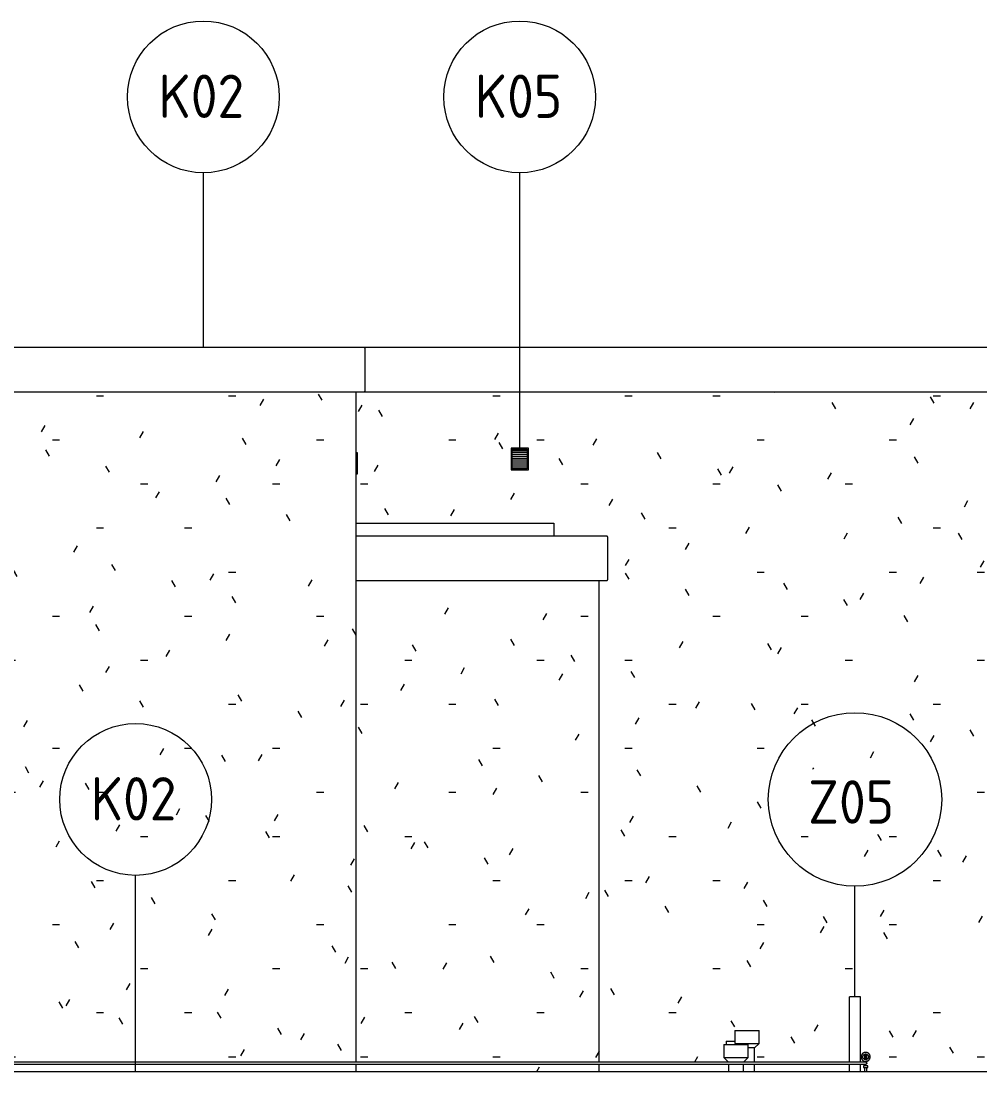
# Model space of a CAD drawing. Header units: millimetres. Extents: x -17526 to 472153, y -45352 to 20466.
# Drawn here: x 150783 to 155207, y 6229 to 11076 of the extents above; entities that cross this region are included whole.
import ezdxf

# ---------------------------------------------------------------- set-up
doc = ezdxf.new("R2010")
doc.units = ezdxf.units.MM
for name, color, linetype, lineweight in [('A-FLOR', 192, 'Continuous', 9), ('A-FLOR-HRAL', 11, 'Continuous', 9), ('A-FLOR-HRAL-IDEN', 2, 'Continuous', 9), ('A-ROOF-IDEN', 132, 'Continuous', 9), ('A-ROOF-OTLN', 132, 'Continuous', 9), ('A-WALL', 113, 'Continuous', 9), ('A-WALL-PATT', 111, 'Continuous', 9), ('M-EQPM', 50, 'Continuous', 9), ('M-EQPM-IDEN', 50, 'Continuous', 9), ('M-HVAC-CDFF', 50, 'Continuous', 9)]:
    doc.layers.add(name, color=color, linetype=linetype, lineweight=lineweight)
doc.styles.add('ISOCPEUR', font='isocpeur.ttf', dxfattribs={"width": 0.9, "height": 200})
pattern_1 = [(0, (180187.54, 0), (812.8, 203.2), [33.528, -576.072, 33.528, -576.072, -3251.2]), (0, (180187.54, 0), (812.8, 203.2), [-1219.2, 33.528, -1185.672, 33.528, -576.072, -1422.4]), (0, (180187.54, 0), (812.8, 203.2), [-3048, 33.528, -372.872, 33.528, -982.472]), (120, (180492.34, 101.6), (-582.3764, 602.3054), [33.528, -576.072, 33.528, -576.072, -3251.2]), (120, (180492.34, 101.6), (-582.3764, 602.3054), [-1219.2, 33.528, -1185.672, 33.528, -576.072, -1422.4]), (120, (180492.34, 101.6), (-582.3764, 602.3054), [-3048, 33.528, -372.872, 33.528, -982.472]), (240, (180593.94, 508), (-230.4236, -805.5054), [33.528, -576.072, 33.528, -576.072, -3251.2]), (240, (180593.94, 508), (-230.4236, -805.5054), [-1219.2, 33.528, -1185.672, 33.528, -576.072, -1422.4]), (240, (180593.94, 508), (-230.4236, -805.5054), [-3048, 33.528, -372.872, 33.528, -982.472])]

# ---------------------------------------------------------------- blocks, each defined once
blk = doc.blocks.new('Zábradlí - Záchytný systém kotva-V122-Z-Nový')
at = {"layer": 'A-FLOR-HRAL'}
for p, q in [((25648.8, 6257.3), (25648.8, 6249.1)), ((25649.1, 6257.3), (25648.8, 6257.3)), ((25649.1, 6257.3), (25648.8, 6257.3)), ((25668.8, 6257.3), (25668.5, 6257.3)), ((25668.8, 6257.3), (25668.5, 6257.3)), ((25668.8, 6249.1), (25668.8, 6257.3)), ((25648.8, 6249.1), (25649.1, 6249.1)), ((25648.8, 6249.1), (25649.1, 6249.1)), ((25668.5, 6249.1), (25668.8, 6249.1)), ((25668.5, 6249.1), (25668.8, 6249.1))]:
    blk.add_line(p, q, dxfattribs=at)
at = {"layer": 'A-FLOR-HRAL', "flags": 128}
for points in [[(25639, 6305.8), (25638.8, 6305.1), (25638.5, 6304.2), (25638.3, 6303.4), (25638.2, 6302.6), (25638, 6301.8), (25637.9, 6301), (25637.9, 6300.1), (25637.8, 6299.3), (25637.8, 6298.8)], [(25642.8, 6312.3), (25642.2, 6311.7), (25641.7, 6311), (25641.3, 6310.3), (25640.8, 6309.6), (25640.4, 6308.9), (25640, 6308.2)], [(25650.8, 6318.2), (25650, 6317.9), (25649.3, 6317.5), (25648.5, 6317.1), (25647.8, 6316.7), (25647.1, 6316.2), (25646.4, 6315.7), (25645.8, 6315.2), (25645.1, 6314.7), (25644.5, 6314.2)], [(25645.9, 6299.9), (25645.9, 6300.4), (25646, 6300.9), (25646.1, 6301.4), (25646.2, 6301.9), (25646.3, 6302.4), (25646.5, 6302.9), (25646.7, 6303.4), (25646.8, 6303.9), (25647.1, 6304.3)], [(25649, 6307.4), (25649.4, 6307.7), (25649.7, 6308.1), (25650.1, 6308.5), (25650.5, 6308.8), (25650.9, 6309.1), (25651.3, 6309.4), (25651.8, 6309.7), (25652.2, 6310), (25652.7, 6310.2), (25653.1, 6310.5), (25653.6, 6310.7), (25654.1, 6310.9), (25654.5, 6311.1), (25655, 6311.2)], [(25663.9, 6319.1), (25663.1, 6319.3), (25662.3, 6319.4), (25661.5, 6319.6), (25660.6, 6319.7), (25659.8, 6319.7), (25659, 6319.7), (25658.1, 6319.7), (25657.3, 6319.7), (25656.5, 6319.6), (25655.6, 6319.5), (25654.8, 6319.4), (25654, 6319.2), (25653.2, 6319), (25652.4, 6318.8)], [(25658.1, 6311.7), (25658.6, 6311.8), (25659.1, 6311.7), (25659.6, 6311.7), (25660.1, 6311.7), (25660.7, 6311.6), (25661.2, 6311.5), (25661.7, 6311.4), (25662.2, 6311.3), (25662.7, 6311.1), (25663.2, 6311), (25663.6, 6310.8), (25664.1, 6310.6), (25664.6, 6310.4), (25665, 6310.1), (25665.5, 6309.9), (25665.9, 6309.6), (25666.3, 6309.3), (25666.7, 6309), (25667.1, 6308.6), (25667.5, 6308.3), (25667.9, 6307.9), (25668.3, 6307.6)], [(25674.5, 6312.6), (25673.9, 6313.2), (25673.3, 6313.8), (25672.7, 6314.4), (25672.1, 6315), (25671.4, 6315.5), (25670.7, 6316), (25670, 6316.4), (25669.3, 6316.9), (25668.6, 6317.3), (25667.8, 6317.7), (25667.1, 6318), (25666.3, 6318.3)], [(25670.5, 6304.1), (25670.7, 6303.6), (25670.9, 6303.2), (25671.1, 6302.7), (25671.2, 6302.2), (25671.3, 6301.7), (25671.4, 6301.2), (25671.5, 6300.7), (25671.6, 6300.2)], [(25679.6, 6298.8), (25679.6, 6299.7), (25679.6, 6300.5), (25679.5, 6301.3), (25679.4, 6302.2), (25679.2, 6303), (25679, 6303.8), (25678.8, 6304.6), (25678.6, 6305.4), (25678.3, 6306.2), (25678, 6307), (25677.7, 6307.7), (25677.3, 6308.5), (25676.9, 6309.2), (25676.5, 6309.9)], [(25637.8, 6298.8), (25637.8, 6298), (25637.9, 6297.2), (25638, 6296.3), (25638.1, 6295.5), (25638.2, 6294.7), (25638.4, 6293.9), (25638.6, 6293.1), (25638.9, 6292.3), (25639.2, 6291.5), (25639.5, 6290.7), (25639.8, 6289.9), (25640.2, 6289.2), (25640.6, 6288.5), (25641, 6287.7)], [(25643, 6285.1), (25643.6, 6284.4), (25644.2, 6283.8), (25644.8, 6283.3), (25645.4, 6282.7), (25646.1, 6282.2), (25646.7, 6281.7), (25647.4, 6281.2), (25648.2, 6280.8), (25648.9, 6280.4), (25649.6, 6280), (25650.4, 6279.7), (25651.2, 6279.4)], [(25647, 6293.6), (25646.8, 6294), (25646.6, 6294.5), (25646.4, 6295), (25646.3, 6295.5), (25646.1, 6296), (25646, 6296.5), (25646, 6297), (25645.9, 6297.5)], [(25671.6, 6297.8), (25671.6, 6297.3), (25671.5, 6296.8), (25671.4, 6296.3), (25671.3, 6295.8), (25671.1, 6295.3), (25671, 6294.8), (25670.8, 6294.3), (25670.6, 6293.8), (25670.4, 6293.3), (25670.2, 6292.9), (25669.9, 6292.4), (25669.7, 6292), (25669.4, 6291.6), (25669.1, 6291.1), (25668.8, 6290.7), (25668.4, 6290.3), (25668.1, 6289.9), (25667.7, 6289.6), (25667.4, 6289.2), (25667, 6288.9), (25666.6, 6288.6), (25666.1, 6288.3), (25665.7, 6288), (25665.3, 6287.7), (25664.8, 6287.5), (25664.4, 6287.2), (25663.9, 6287), (25663.4, 6286.8), (25662.9, 6286.6), (25662.4, 6286.5), (25661.9, 6286.3), (25661.4, 6286.2), (25660.9, 6286.1), (25660.4, 6286), (25659.9, 6286), (25659.4, 6285.9), (25658.9, 6285.9), (25658.4, 6285.9), (25657.8, 6286), (25657.3, 6286), (25656.8, 6286.1), (25656.3, 6286.2), (25655.8, 6286.3), (25655.3, 6286.4), (25654.8, 6286.5), (25654.3, 6286.7), (25653.8, 6286.9), (25653.4, 6287.1), (25652.9, 6287.3), (25652.4, 6287.6), (25652, 6287.8), (25651.6, 6288.1), (25651.1, 6288.4), (25650.7, 6288.7), (25650.3, 6289), (25649.9, 6289.4), (25649.6, 6289.7), (25649.2, 6290.1)], [(25653.5, 6278.6), (25654.4, 6278.4), (25655.2, 6278.2), (25656, 6278.1), (25656.8, 6278), (25657.7, 6278), (25658.5, 6277.9), (25659.3, 6277.9), (25660.2, 6278), (25661, 6278.1), (25661.8, 6278.2), (25662.7, 6278.3), (25663.5, 6278.5), (25664.3, 6278.7), (25665.1, 6278.9)], [(25666.7, 6279.5), (25667.4, 6279.8), (25668.2, 6280.2), (25668.9, 6280.6), (25669.7, 6281), (25670.4, 6281.5), (25671, 6281.9), (25671.7, 6282.4), (25672.4, 6283), (25673, 6283.5)], [(25674.7, 6285.3), (25675.2, 6286), (25675.7, 6286.7), (25676.2, 6287.4), (25676.7, 6288.1), (25677.1, 6288.8), (25677.5, 6289.5)], [(25678.4, 6291.8), (25678.7, 6292.6), (25678.9, 6293.4), (25679.1, 6294.2), (25679.3, 6295.1), (25679.4, 6295.9), (25679.5, 6296.7), (25679.6, 6297.6), (25679.6, 6298.4), (25679.6, 6298.8)]]:
    blk.add_lwpolyline(points, dxfattribs=at)
blk = doc.blocks.new('Zábradlí - Záchytný systém kotva-V124-Z-Nový')
at = {"layer": 'A-FLOR-HRAL'}
for p, q in [((25648.8, 6257.3), (25648.8, 6249.1)), ((25649.1, 6257.3), (25648.8, 6257.3)), ((25668.8, 6257.3), (25648.8, 6257.3)), ((25668.8, 6257.3), (25668.5, 6257.3)), ((25668.8, 6249.1), (25668.8, 6257.3)), ((25648.8, 6249.1), (25668.8, 6249.1)), ((25648.8, 6249.1), (25649.1, 6249.1)), ((25653.8, 6249.1), (25653.8, 6229.6)), ((25663.8, 6229.6), (25663.8, 6249.1)), ((25668.5, 6249.1), (25668.8, 6249.1))]:
    blk.add_line(p, q, dxfattribs=at)
at = {"layer": 'A-FLOR-HRAL', "flags": 128}
for points in [[(25679.6, 6298.8), (25679.6, 6299.7), (25679.6, 6300.5), (25679.5, 6301.3), (25679.4, 6302.2), (25679.2, 6303), (25679, 6303.8), (25678.8, 6304.6), (25678.6, 6305.4), (25678.3, 6306.2), (25678, 6307), (25677.7, 6307.7), (25677.3, 6308.5), (25676.9, 6309.2), (25676.5, 6309.9), (25676, 6310.6), (25675.5, 6311.3), (25675, 6312), (25674.5, 6312.6), (25673.9, 6313.2), (25673.3, 6313.8), (25672.7, 6314.4), (25672.1, 6315), (25671.4, 6315.5), (25670.7, 6316), (25670, 6316.4), (25669.3, 6316.9), (25668.6, 6317.3), (25667.8, 6317.7), (25667.1, 6318), (25666.3, 6318.3), (25665.5, 6318.6), (25664.7, 6318.9), (25663.9, 6319.1), (25663.1, 6319.3), (25662.3, 6319.4), (25661.5, 6319.6), (25660.6, 6319.7), (25659.8, 6319.7), (25659, 6319.7), (25658.1, 6319.7), (25657.3, 6319.7), (25656.5, 6319.6), (25655.6, 6319.5), (25654.8, 6319.4), (25654, 6319.2), (25653.2, 6319), (25652.4, 6318.8), (25651.6, 6318.5), (25650.8, 6318.2), (25650, 6317.9), (25649.3, 6317.5), (25648.5, 6317.1), (25647.8, 6316.7), (25647.1, 6316.2), (25646.4, 6315.7), (25645.8, 6315.2), (25645.1, 6314.7), (25644.5, 6314.2), (25643.9, 6313.6), (25643.3, 6313), (25642.8, 6312.3), (25642.2, 6311.7), (25641.7, 6311), (25641.3, 6310.3), (25640.8, 6309.6), (25640.4, 6308.9), (25640, 6308.2), (25639.7, 6307.4), (25639.3, 6306.6), (25639, 6305.8), (25638.8, 6305.1), (25638.5, 6304.2), (25638.3, 6303.4), (25638.2, 6302.6), (25638, 6301.8), (25637.9, 6301), (25637.9, 6300.1), (25637.8, 6299.3), (25637.8, 6298.8)], [(25645.8, 6298.8), (25645.8, 6299.4), (25645.9, 6299.9), (25645.9, 6300.4), (25646, 6300.9), (25646.1, 6301.4), (25646.2, 6301.9), (25646.3, 6302.4), (25646.5, 6302.9), (25646.7, 6303.4), (25646.8, 6303.9), (25647.1, 6304.3), (25647.3, 6304.8), (25647.5, 6305.3), (25647.8, 6305.7), (25648.1, 6306.1), (25648.4, 6306.6), (25648.7, 6307), (25649, 6307.4), (25649.4, 6307.7), (25649.7, 6308.1), (25650.1, 6308.5), (25650.5, 6308.8), (25650.9, 6309.1), (25651.3, 6309.4), (25651.8, 6309.7), (25652.2, 6310), (25652.7, 6310.2), (25653.1, 6310.5), (25653.6, 6310.7), (25654.1, 6310.9), (25654.5, 6311.1), (25655, 6311.2), (25655.5, 6311.3), (25656, 6311.5), (25656.5, 6311.6), (25657.1, 6311.6), (25657.6, 6311.7), (25658.1, 6311.7), (25658.6, 6311.8), (25659.1, 6311.7), (25659.6, 6311.7), (25660.1, 6311.7), (25660.7, 6311.6), (25661.2, 6311.5), (25661.7, 6311.4), (25662.2, 6311.3), (25662.7, 6311.1), (25663.2, 6311), (25663.6, 6310.8), (25664.1, 6310.6), (25664.6, 6310.4), (25665, 6310.1), (25665.5, 6309.9), (25665.9, 6309.6), (25666.3, 6309.3), (25666.7, 6309), (25667.1, 6308.6), (25667.5, 6308.3), (25667.9, 6307.9), (25668.3, 6307.6), (25668.6, 6307.2), (25668.9, 6306.8), (25669.2, 6306.4), (25669.5, 6305.9), (25669.8, 6305.5), (25670.1, 6305), (25670.3, 6304.6), (25670.5, 6304.1), (25670.7, 6303.6), (25670.9, 6303.2), (25671.1, 6302.7), (25671.2, 6302.2), (25671.3, 6301.7), (25671.4, 6301.2), (25671.5, 6300.7), (25671.6, 6300.2), (25671.6, 6299.6), (25671.6, 6299.1), (25671.6, 6298.8)], [(25637.8, 6298.8), (25637.8, 6298), (25637.9, 6297.2), (25638, 6296.3), (25638.1, 6295.5), (25638.2, 6294.7), (25638.4, 6293.9), (25638.6, 6293.1), (25638.9, 6292.3), (25639.2, 6291.5), (25639.5, 6290.7), (25639.8, 6289.9), (25640.2, 6289.2), (25640.6, 6288.5), (25641, 6287.7), (25641.5, 6287), (25642, 6286.4), (25642.5, 6285.7), (25643, 6285.1), (25643.6, 6284.4), (25644.2, 6283.8), (25644.8, 6283.3), (25645.4, 6282.7), (25646.1, 6282.2), (25646.7, 6281.7), (25647.4, 6281.2), (25648.2, 6280.8), (25648.9, 6280.4), (25649.6, 6280), (25650.4, 6279.7), (25651.2, 6279.4), (25651.9, 6279.1), (25652.7, 6278.8), (25653.5, 6278.6), (25654.4, 6278.4), (25655.2, 6278.2), (25656, 6278.1), (25656.8, 6278), (25657.7, 6278), (25658.5, 6277.9), (25659.3, 6277.9), (25660.2, 6278), (25661, 6278.1), (25661.8, 6278.2), (25662.7, 6278.3), (25663.5, 6278.5), (25664.3, 6278.7), (25665.1, 6278.9), (25665.9, 6279.2), (25666.7, 6279.5), (25667.4, 6279.8), (25668.2, 6280.2), (25668.9, 6280.6), (25669.7, 6281), (25670.4, 6281.5), (25671, 6281.9), (25671.7, 6282.4), (25672.4, 6283), (25673, 6283.5), (25673.6, 6284.1), (25674.2, 6284.7), (25674.7, 6285.3), (25675.2, 6286), (25675.7, 6286.7), (25676.2, 6287.4), (25676.7, 6288.1), (25677.1, 6288.8), (25677.5, 6289.5), (25677.8, 6290.3), (25678.1, 6291.1), (25678.4, 6291.8), (25678.7, 6292.6), (25678.9, 6293.4), (25679.1, 6294.2), (25679.3, 6295.1), (25679.4, 6295.9), (25679.5, 6296.7), (25679.6, 6297.6), (25679.6, 6298.4), (25679.6, 6298.8)], [(25671.6, 6298.8), (25671.6, 6298.3), (25671.6, 6297.8), (25671.6, 6297.3), (25671.5, 6296.8), (25671.4, 6296.3), (25671.3, 6295.8), (25671.1, 6295.3), (25671, 6294.8), (25670.8, 6294.3), (25670.6, 6293.8), (25670.4, 6293.3), (25670.2, 6292.9), (25669.9, 6292.4), (25669.7, 6292), (25669.4, 6291.6), (25669.1, 6291.1), (25668.8, 6290.7), (25668.4, 6290.3), (25668.1, 6289.9), (25667.7, 6289.6), (25667.4, 6289.2), (25667, 6288.9), (25666.6, 6288.6), (25666.1, 6288.3), (25665.7, 6288), (25665.3, 6287.7), (25664.8, 6287.5), (25664.4, 6287.2), (25663.9, 6287), (25663.4, 6286.8), (25662.9, 6286.6), (25662.4, 6286.5), (25661.9, 6286.3), (25661.4, 6286.2), (25660.9, 6286.1), (25660.4, 6286), (25659.9, 6286), (25659.4, 6285.9), (25658.9, 6285.9), (25658.4, 6285.9), (25657.8, 6286), (25657.3, 6286), (25656.8, 6286.1), (25656.3, 6286.2), (25655.8, 6286.3), (25655.3, 6286.4), (25654.8, 6286.5), (25654.3, 6286.7), (25653.8, 6286.9), (25653.4, 6287.1), (25652.9, 6287.3), (25652.4, 6287.6), (25652, 6287.8), (25651.6, 6288.1), (25651.1, 6288.4), (25650.7, 6288.7), (25650.3, 6289), (25649.9, 6289.4), (25649.6, 6289.7), (25649.2, 6290.1), (25648.9, 6290.5), (25648.6, 6290.9), (25648.2, 6291.3), (25648, 6291.7), (25647.7, 6292.2), (25647.4, 6292.6), (25647.2, 6293.1), (25647, 6293.6), (25646.8, 6294), (25646.6, 6294.5), (25646.4, 6295), (25646.3, 6295.5), (25646.1, 6296), (25646, 6296.5), (25646, 6297), (25645.9, 6297.5), (25645.9, 6298), (25645.8, 6298.6), (25645.8, 6298.8)]]:
    blk.add_lwpolyline(points, dxfattribs=at)
blk = doc.blocks.new('Zábradlí - Záchytný systém kotva-V125-Z-Nový')
at = {"layer": 'A-FLOR-HRAL'}
for p, q in [((25648.8, 6257.3), (25648.8, 6249.1)), ((25649.1, 6257.3), (25648.8, 6257.3)), ((25668.8, 6257.3), (25668.5, 6257.3)), ((25668.8, 6249.1), (25668.8, 6257.3)), ((25648.8, 6249.1), (25649.1, 6249.1)), ((25668.5, 6249.1), (25668.8, 6249.1))]:
    blk.add_line(p, q, dxfattribs=at)
at = {"layer": 'A-FLOR-HRAL', "flags": 128}
for points in [[(25654.8, 6311.1), (25654.8, 6310.6), (25654.8, 6310.1), (25654.8, 6309.6), (25654.8, 6309.1), (25654.8, 6308.5), (25654.8, 6308), (25654.8, 6307.4), (25654.8, 6306.8), (25654.8, 6306.2), (25654.8, 6305.6), (25654.8, 6305), (25654.8, 6304.3), (25654.8, 6303.7), (25654.8, 6303), (25654.8, 6302.4), (25654.8, 6301.7), (25654.8, 6301), (25654.8, 6300.4), (25654.8, 6299.7), (25654.8, 6299), (25654.8, 6298.8)], [(25654.8, 6298.8), (25654.8, 6299.5), (25654.8, 6300.2), (25654.8, 6300.9), (25654.8, 6301.5), (25654.8, 6302.2), (25654.8, 6302.9), (25654.8, 6303.5), (25654.8, 6304.2), (25654.8, 6304.8), (25654.8, 6305.4), (25654.8, 6306), (25654.8, 6306.7), (25654.8, 6307.2), (25654.8, 6307.8), (25654.8, 6308.4), (25654.8, 6308.9), (25654.8, 6309.5), (25654.8, 6310), (25654.8, 6310.5), (25654.8, 6311)], [(25656.1, 6318.7), (25656.3, 6318.8), (25656.4, 6318.9), (25656.5, 6319), (25656.6, 6319.1), (25656.8, 6319.2), (25656.9, 6319.3), (25657.1, 6319.4), (25657.2, 6319.4), (25657.4, 6319.5), (25657.5, 6319.5), (25657.7, 6319.6), (25657.8, 6319.6), (25658, 6319.7), (25658.1, 6319.7), (25658.3, 6319.7), (25658.4, 6319.7), (25658.6, 6319.7), (25658.8, 6319.8), (25658.9, 6319.7), (25659.1, 6319.7), (25659.2, 6319.7), (25659.4, 6319.7), (25659.6, 6319.7), (25659.7, 6319.6), (25659.9, 6319.6), (25660, 6319.6), (25660.2, 6319.5), (25660.3, 6319.5), (25660.5, 6319.4), (25660.6, 6319.3), (25660.8, 6319.2)], [(25662.8, 6298.8), (25662.8, 6299.5), (25662.8, 6300.2), (25662.8, 6300.9), (25662.8, 6301.5), (25662.8, 6302.2), (25662.8, 6302.9), (25662.8, 6303.5), (25662.8, 6304.2), (25662.8, 6304.8), (25662.8, 6305.4), (25662.8, 6306), (25662.8, 6306.7), (25662.8, 6307.2), (25662.8, 6307.8), (25662.8, 6308.4), (25662.8, 6308.9), (25662.8, 6309.5), (25662.8, 6310), (25662.8, 6310.5), (25662.8, 6311), (25662.8, 6311.4), (25662.8, 6311.9), (25662.8, 6312.3)], [(25662.8, 6312), (25662.8, 6311.6), (25662.8, 6311.1), (25662.8, 6310.6), (25662.8, 6310.1), (25662.8, 6309.6), (25662.8, 6309.1), (25662.8, 6308.5), (25662.8, 6308), (25662.8, 6307.4), (25662.8, 6306.8), (25662.8, 6306.2), (25662.8, 6305.6), (25662.8, 6305), (25662.8, 6304.3), (25662.8, 6303.7), (25662.8, 6303), (25662.8, 6302.4), (25662.8, 6301.7), (25662.8, 6301), (25662.8, 6300.4), (25662.8, 6299.7), (25662.8, 6299), (25662.8, 6298.8)], [(25654.8, 6285.7), (25654.8, 6286.1), (25654.8, 6286.6), (25654.8, 6287.1), (25654.8, 6287.6), (25654.8, 6288.1), (25654.8, 6288.6), (25654.8, 6289.1), (25654.8, 6289.7), (25654.8, 6290.3), (25654.8, 6290.9), (25654.8, 6291.5), (25654.8, 6292.1), (25654.8, 6292.7), (25654.8, 6293.3), (25654.8, 6294), (25654.8, 6294.6), (25654.8, 6295.3), (25654.8, 6296), (25654.8, 6296.6), (25654.8, 6297.3), (25654.8, 6298), (25654.8, 6298.7), (25654.8, 6298.8)], [(25654.8, 6298.8), (25654.8, 6298.2), (25654.8, 6297.5), (25654.8, 6296.8), (25654.8, 6296.1), (25654.8, 6295.5), (25654.8, 6294.8), (25654.8, 6294.2), (25654.8, 6293.5), (25654.8, 6292.9), (25654.8, 6292.3), (25654.8, 6291.6), (25654.8, 6291), (25654.8, 6290.4), (25654.8, 6289.9), (25654.8, 6289.3), (25654.8, 6288.7), (25654.8, 6288.2), (25654.8, 6287.7), (25654.8, 6287.2), (25654.8, 6286.7), (25654.8, 6286.3), (25654.8, 6285.8), (25654.8, 6285.4)], [(25661.5, 6279), (25661.3, 6278.8), (25661.2, 6278.7), (25661.1, 6278.7), (25661, 6278.6), (25660.8, 6278.5), (25660.7, 6278.4), (25660.5, 6278.3), (25660.4, 6278.3), (25660.3, 6278.2), (25660.1, 6278.1), (25659.9, 6278.1), (25659.8, 6278.1), (25659.6, 6278), (25659.5, 6278), (25659.3, 6278), (25659.2, 6277.9), (25659, 6277.9), (25658.8, 6277.9), (25658.7, 6277.9), (25658.5, 6277.9), (25658.4, 6278), (25658.2, 6278), (25658, 6278), (25657.9, 6278), (25657.7, 6278.1), (25657.6, 6278.1), (25657.4, 6278.2), (25657.3, 6278.2), (25657.1, 6278.3), (25657, 6278.4), (25656.9, 6278.4)], [(25662.8, 6283.8), (25662.8, 6284.2), (25662.8, 6284.5), (25662.8, 6284.9), (25662.8, 6285.3), (25662.8, 6285.7), (25662.8, 6286.1), (25662.8, 6286.6), (25662.8, 6287.1), (25662.8, 6287.6), (25662.8, 6288.1), (25662.8, 6288.6), (25662.8, 6289.1), (25662.8, 6289.7), (25662.8, 6290.3), (25662.8, 6290.9), (25662.8, 6291.5), (25662.8, 6292.1), (25662.8, 6292.7), (25662.8, 6293.3), (25662.8, 6294), (25662.8, 6294.6), (25662.8, 6295.3), (25662.8, 6296), (25662.8, 6296.6), (25662.8, 6297.3), (25662.8, 6298), (25662.8, 6298.7), (25662.8, 6298.8)], [(25662.8, 6298.8), (25662.8, 6298.2), (25662.8, 6297.5), (25662.8, 6296.8), (25662.8, 6296.1), (25662.8, 6295.5), (25662.8, 6294.8), (25662.8, 6294.2), (25662.8, 6293.5), (25662.8, 6292.9), (25662.8, 6292.3), (25662.8, 6291.6), (25662.8, 6291), (25662.8, 6290.4), (25662.8, 6289.9), (25662.8, 6289.3), (25662.8, 6288.7), (25662.8, 6288.2), (25662.8, 6287.7), (25662.8, 6287.2), (25662.8, 6286.7), (25662.8, 6286.3), (25662.8, 6285.8), (25662.8, 6285.4), (25662.8, 6285), (25662.8, 6284.6), (25662.8, 6284.3), (25662.8, 6283.9)]]:
    blk.add_lwpolyline(points, dxfattribs=at)
blk = doc.blocks.new('Zábradlí - Zábradlí-1224775-Z-Nový')
for name in ['Zábradlí - Záchytný systém kotva-V122-Z-Nový', 'Zábradlí - Záchytný systém kotva-V122-Z-Nový', 'Zábradlí - Záchytný systém kotva-V124-Z-Nový', 'Zábradlí - Záchytný systém kotva-V125-Z-Nový']:
    blk.add_blockref(name, (0, 0))
blk = doc.blocks.new('Typ horního madla - Horní madlo_Vnitřní_-1225290-Z-Nový')
at = {"layer": 'A-FLOR-HRAL'}
for p, q in [((25658.8, 6275), (18535, 6275)), ((18535, 6265), (25658.8, 6265))]:
    blk.add_line(p, q, dxfattribs=at)
at = {"layer": 'A-FLOR-HRAL', "flags": 128}
for points in [[(25663.8, 6270), (25663.6, 6271.3), (25663.1, 6272.5), (25662.3, 6273.5), (25661.3, 6274.3), (25660.1, 6274.8), (25658.8, 6275)], [(25658.8, 6275), (25660.1, 6274.8), (25661.3, 6274.3), (25662.3, 6273.5), (25663.1, 6272.5), (25663.6, 6271.3), (25663.8, 6270)], [(25658.8, 6265), (25660.1, 6265.2), (25661.3, 6265.7), (25662.3, 6266.5), (25663.1, 6267.5), (25663.6, 6268.7), (25663.8, 6270)], [(25663.8, 6270), (25663.6, 6268.7), (25663.1, 6267.5), (25662.3, 6266.5), (25661.3, 6265.7), (25660.1, 6265.2), (25658.8, 6265)]]:
    blk.add_lwpolyline(points, dxfattribs=at)
blk = doc.blocks.new('Zábradlí - 20 x 50mm-1435477-Z-Nový')
at = {"layer": 'A-FLOR-HRAL'}
for p, q in [((25584.4, 6274.8), (25584.4, 6575)), ((25634.4, 6575), (25584.4, 6575)), ((25634.4, 6274.8), (25634.4, 6575)), ((25584.4, 6229.6), (25584.4, 6265.2)), ((25634.4, 6229.6), (25634.4, 6265.2))]:
    blk.add_line(p, q, dxfattribs=at)
blk = doc.blocks.new('Zábradlí - Zábradlí-1250062-Z-Nový')
blk.add_blockref('Zábradlí - 20 x 50mm-1435477-Z-Nový', (0, 0))
blk = doc.blocks.new('DPS_vetrání_nová - Typ 1-V131-Z-Nový')
at = {"layer": 'M-EQPM', "color": 11}
for p, q in [((27022.5, 9106), (27022.5, 9006)), ((27102.5, 9106), (27022.5, 9106)), ((27027.5, 9011), (27027.5, 9101)), ((27027.5, 9101), (27097.5, 9101)), ((27027.5, 9096), (27097.5, 9096)), ((27027.5, 9087.1), (27097.5, 9087.1)), ((27027.5, 9078.2), (27097.5, 9078.2)), ((27027.5, 9069.3), (27097.5, 9069.3)), ((27097.5, 9101), (27097.5, 9011)), ((27102.5, 9006), (27102.5, 9106)), ((27027.5, 9060.4), (27097.5, 9060.4)), ((27027.5, 9051.6), (27097.5, 9051.6)), ((27027.5, 9042.7), (27097.5, 9042.7)), ((27027.5, 9033.8), (27097.5, 9033.8)), ((27027.5, 9024.9), (27097.5, 9024.9)), ((27027.5, 9016), (27097.5, 9016)), ((27022.5, 9006), (27102.5, 9006)), ((27097.5, 9011), (27027.5, 9011))]:
    blk.add_line(p, q, dxfattribs=at)
blk = doc.blocks.new('DPS_vetrání_nová - Typ 1-V133-Z-Nový')
at = {"layer": 'M-EQPM', "color": 11}
for p, q in [((23307.4, 9086), (23312.4, 9086)), ((23312.4, 9086), (23312.4, 8986)), ((23312.4, 8986), (23307.4, 8986))]:
    blk.add_line(p, q, dxfattribs=at)
blk = doc.blocks.new('Větrací_vyústka_střecha - Větrací_vyústka_střecha-V138-Z-Nový')
at = {"layer": 'M-HVAC-CDFF'}
for p, q in [((25005.1, 6355.6), (25005.1, 6295.6)), ((25005.1, 6355.6), (25060.7, 6355.6)), ((25060.7, 6355.6), (25116.3, 6355.6)), ((25116.3, 6295.6), (25116.3, 6355.6)), ((25005.1, 6295.6), (25025.7, 6275)), ((25005.1, 6295.6), (25060.7, 6295.6)), ((25025.7, 6265.2), (25025.7, 6229.6)), ((25060.7, 6295.6), (25116.3, 6295.6)), ((25095.7, 6275), (25116.3, 6295.6)), ((25095.7, 6229.6), (25095.7, 6265.2))]:
    blk.add_line(p, q, dxfattribs=at)
blk = doc.blocks.new('Větrací_vyústka_střecha - Větrací_vyústka_střecha-V139-Z-Nový')
at = {"layer": 'M-HVAC-CDFF'}
for p, q in [((25055.7, 6420.6), (25055.7, 6360.6)), ((25055.7, 6420.6), (25111.3, 6420.6)), ((25111.3, 6420.6), (25166.9, 6420.6)), ((25166.9, 6360.6), (25166.9, 6420.6)), ((25055.7, 6360.6), (25060.7, 6355.6)), ((25055.7, 6360.6), (25111.3, 6360.6)), ((25111.3, 6360.6), (25166.9, 6360.6)), ((25146.3, 6340), (25166.9, 6360.6)), ((25146.3, 6340), (25114.9, 6340)), ((25146.3, 6274.8), (25146.3, 6340)), ((25146.3, 6229.6), (25146.3, 6265.2))]:
    blk.add_line(p, q, dxfattribs=at)
blk = doc.blocks.new('Větrací_vyústka_střecha - Větrací_vyústka_střecha-V140-Z-Nový')
at = {"layer": 'M-HVAC-CDFF'}
for q in [(25015.8, 6355.6), (25056.8, 6370.6)]:
    blk.add_line((25015.8, 6370.6), q, dxfattribs=at)
blk = doc.blocks.new('Popiska mechanické zařízení - Popiska okna_Bublina-1428144-Z-Nový')
at = {"layer": 'M-EQPM-IDEN'}
blk.add_circle((24062.4, 10726), 350, dxfattribs=at)
blk = doc.blocks.new('Popis parapetu1 - Záchytný systém-1408882-Z-Nový')
at = {"layer": 'A-FLOR-HRAL-IDEN'}
blk.add_circle((25609.4, 7485.9), 400, dxfattribs=at)
blk = doc.blocks.new('Popiska zakončení střešního pláště - Popiska okna_Bublina-1463073-Z-Nový')
at = {"layer": 'A-ROOF-IDEN'}
blk.add_circle((29866.9, 9714.1), 350, dxfattribs=at)

msp = doc.modelspace()

# ---------------------------------------------------------------- hatches: boundary and pattern name
at = {"layer": 'A-WALL-PATT'}
h = msp.add_hatch(dxfattribs=at)
h.set_pattern_fill('FP_114', color=11, style=0, pattern_type=2)
h.set_pattern_definition(pattern_1)
h.paths.add_polyline_path([(144956.4, 6229.8), (146090.1, 6229.8), (146090.1, 6265), (144956.4, 6265), (144956.4, 6233.9)])
h.paths.add_polyline_path([(146230.1, 6229.8), (147533.6, 6229.8), (147533.6, 6249.1), (147528.9, 6249.1), (147529.9, 6257.3), (147565.8, 6257.3), (147564.8, 6249.1), (147561.1, 6249.1), (147561.1, 6229.8), (147978.2, 6229.8), (147978.2, 6265), (146230.1, 6265), (146230.1, 6233.9)])
h.paths.add_polyline_path([(148669.3, 6229.8), (149063.6, 6229.8), (149063.6, 6265), (148628.2, 6265), (148628.2, 6229.8)])
h.paths.add_polyline_path([(150023.6, 6229.8), (152328.5, 6229.8), (152328.5, 6265), (150023.6, 6265), (150023.6, 6233.9)])
h.paths.add_polyline_path([(148583, 6229.8), (148618.2, 6229.8), (148618.2, 6265), (148218.2, 6265), (148218.2, 6229.8), (148496.8, 6229.8)])
h.paths.add_polyline_path([(148151.8, 6229.8), (148208.2, 6229.8), (148208.2, 6265), (148092.5, 6265), (148092.5, 6260.6), (148073.2, 6240), (148073.2, 6229.8)])
h.paths.add_polyline_path([(147561.1, 6275), (147978.2, 6275), (147978.2, 6290), (147959, 6310.6), (147959, 6370.6), (148067.5, 6370.6), (148067.5, 6320.6), (148092.5, 6320.6), (148092.5, 6275), (148208.2, 6275), (148208.2, 9365.6), (144956.4, 9365.6), (144956.4, 6275), (146095.7, 6275), (146095.4, 6340), (146050.1, 6340), (146160.1, 6427.2), (146270.1, 6340), (146224.4, 6340), (146224.7, 6275), (147559, 6275)])
h.paths.add_polyline_path([(148618.2, 6275), (148618.2, 6360), (148218.2, 6360), (148218.2, 6275), (148583, 6275)])
h.paths.add_polyline_path([(148628.2, 6275), (149063.6, 6275), (149063.6, 8040), (150023.6, 8040), (150023.6, 6275), (152328.5, 6275), (152328.5, 9365.6), (148628.2, 9365.6), (148628.2, 6405.6)])
h.paths.add_polyline_path([(146219.4, 6275), (146219.4, 6340), (146200.9, 6340), (146200.9, 6275)])
h.paths.add_polyline_path([(146181.1, 6275), (146181.1, 6340), (146139, 6340), (146139, 6275), (146168.4, 6275)])
h.paths.add_polyline_path([(146100.7, 6275), (146119.2, 6275), (146119.2, 6340), (146100.7, 6340)])
h.paths.add_polyline_path([(147540.2, 6278.3), (147535.3, 6281.6), (147534.6, 6288.3), (147535.7, 6316.5), (147537.2, 6319.1), (147541.7, 6316.8), (147540.8, 6315.7), (147541.2, 6313.3), (147541.7, 6312.3), (147548.6, 6318.6), (147556.2, 6319.1), (147560.1, 6319), (147563, 6318.6), (147571.1, 6313.5), (147575.8, 6306.1), (147573.2, 6286.7), (147569.5, 6284.2), (147567.2, 6281.8), (147562.1, 6279), (147556.1, 6278.6), (147552.1, 6278.7), (147545.9, 6279.2), (147544.2, 6282.2), (147542.6, 6281.9), (147540.4, 6278.7)])
h.paths.add_polyline_path([(147560, 6286.6), (147563.3, 6288.1), (147567.5, 6292.9), (147568.8, 6295.8), (147568.7, 6302.7), (147565.1, 6308.1), (147560.1, 6310.8), (147560.1, 6286.9)])
h.paths.add_polyline_path([(147544.6, 6293.3), (147543.6, 6301.9), (147543.7, 6295), (147544.2, 6294)])
h.paths.add_polyline_path([(147556.7, 6309.7), (147556.9, 6309.8), (147556.2, 6310.8)])
h.paths.add_polyline_path([(148218.2, 6380), (148618.2, 6380), (148618.2, 6665), (148218.2, 6665), (148218.2, 6405.6)])
h.paths.add_polyline_path([(148238.1, 6685), (148618.2, 6685), (148618.2, 6970), (148218.2, 6970), (148218.2, 6685)])
h.paths.add_polyline_path([(148218.2, 6990), (148618.2, 6990), (148618.2, 7275), (148218.2, 7275), (148218.2, 7092.8)])
h.paths.add_polyline_path([(148324.3, 7295), (148618.2, 7295), (148618.2, 7580), (148218.2, 7580), (148218.2, 7295), (148238.1, 7295)])
h.paths.add_polyline_path([(148496.8, 7600), (148618.2, 7600), (148618.2, 7885), (148218.2, 7885), (148218.2, 7600), (148410.6, 7600)])
h.paths.add_polyline_path([(148324.3, 7905), (148618.2, 7905), (148618.2, 8190), (148218.2, 8190), (148218.2, 7905), (148238.1, 7905)])
h.paths.add_polyline_path([(148324.3, 8210), (148618.2, 8210), (148618.2, 8495), (148218.2, 8495), (148218.2, 8210), (148238.1, 8210)])
h.paths.add_polyline_path([(148496.8, 8515), (148618.2, 8515), (148618.2, 8800), (148218.2, 8800), (148218.2, 8515), (148324.3, 8515)])
h.paths.add_polyline_path([(148618.2, 8820), (148618.2, 9105), (148218.2, 9105), (148218.2, 8820), (148324.3, 8820)])
h.paths.add_polyline_path([(147344, 9006), (147288.5, 9006), (147289.5, 9106), (147368.5, 9106), (147368.5, 9006), (147345.2, 9006)])
h.paths.add_polyline_path([(150368.5, 9028), (150370.6, 9036.9), (150372.5, 9040.4), (150374.9, 9043.6), (150379.5, 9047.1), (150384.8, 9049.3), (150394, 9049.5), (150396.2, 9049.3), (150401.5, 9047.1), (150406, 9043.6), (150409.5, 9039), (150411.7, 9033.7), (150412.5, 9028), (150411.7, 9022.3), (150409.5, 9017), (150406, 9012.4), (150401.5, 9008.9), (150394, 9006.5), (150390.5, 9006), (150384.8, 9006.7), (150379.5, 9008.9), (150374.9, 9012.4), (150371.4, 9017), (150369.2, 9022.3)])
h.paths.add_polyline_path([(150298.3, 9006), (150288.5, 9006), (150288.5, 9106), (150368.5, 9106), (150368.5, 9006), (150303, 9006)])
h.paths.add_polyline_path([(148496.8, 9125), (148618.2, 9125), (148618.2, 9365.6), (148218.2, 9365.6), (148218.2, 9125), (148410.6, 9125)])
h = msp.add_hatch(dxfattribs=at)
h.set_pattern_fill('FP_114', color=11, style=0, pattern_type=2)
h.set_pattern_definition(pattern_1)
h.paths.add_polyline_path([(157263.9, 5510), (157263.6, 6199.8), (157258.2, 6209.9), (157248.9, 6213.7), (157204.9, 6213.7), (157204.1, 6028.6), (157201.9, 6026.4), (157197.3, 6025.6), (157162.9, 6025.6), (157162.9, 5510), (157206.8, 5510)])
h.paths.add_polyline_path([(157724.3, 5510), (158291.6, 5510), (158291.6, 9365.6), (152328.5, 9365.6), (152328.5, 9086), (152333.5, 9086), (152333.5, 8986), (152328.5, 8986), (152328.5, 8760), (153240.5, 8760), (153240.5, 8699.8), (153487.5, 8699), (153489.7, 8696.8), (153490.5, 8693.8), (153489.7, 8498.6), (153487.5, 8496.4), (153483.8, 8495.6), (153448.5, 8495.6), (153448.5, 6275), (154046.8, 6275), (154027.6, 6295.6), (154027.6, 6355.6), (154038.3, 6355.6), (154038.3, 6370.6), (154078.2, 6370.6), (154078.2, 6420.6), (154186.6, 6420.6), (154186.6, 6360.6), (154167.4, 6340), (154167.4, 6275), (154605.5, 6275), (154605.5, 6575), (154655.5, 6575), (154655.5, 6275), (154682.4, 6274.3), (154684.7, 6271.3), (154684.2, 6267.5), (154681.2, 6265.2), (154671.3, 6265), (154655.5, 6265), (154655.5, 6229.8), (154674.9, 6229.8), (154674.9, 6249.1), (154670.3, 6249.1), (154671.3, 6257.3), (154689.6, 6257.3), (154688.6, 6249.1), (154684.9, 6249.1), (154684.9, 6229.8), (155900, 6229.8), (155900, 6470), (155905.6, 6470), (155905.4, 6540), (155860, 6540), (155970, 6627.2), (156080, 6540), (156034.4, 6540), (156034.7, 6470), (156040, 6470), (156040, 6229.8), (157201.9, 6229), (157204.1, 6226.8), (157204.9, 6223.7), (157248.9, 6222.6), (157248.9, 6221.2), (157254.4, 6222.3), (157262.5, 6219.3), (157270.6, 6211.2), (157270.6, 6208.3), (157271.7, 6207.2), (157272.5, 6202), (157272.5, 6198.7), (157273.9, 6198.7), (157273.9, 5510), (157638, 5510)])
h.paths.add_polyline_path([(157268.1, 6211.8), (157264.6, 6216.3), (157265.7, 6214.8), (157267.6, 6212.4)])
h.paths.add_polyline_path([(157248.9, 6213.7), (157252.9, 6214.7), (157248.9, 6214.4), (157248.9, 6213.9)])
h.paths.add_polyline_path([(153448.5, 6229.8), (154046.8, 6229.8), (154046.8, 6265), (153448.5, 6265), (153448.5, 6233.9)])
h.paths.add_polyline_path([(154605.5, 6229.8), (154605.5, 6265), (154167.4, 6265), (154167.4, 6229.8), (154533.5, 6229.8)])
h.paths.add_polyline_path([(154681.8, 6278.5), (154678, 6278.5), (154673.3, 6279), (154667.9, 6282.5), (154665.4, 6284.2), (154662.8, 6286.7), (154660.9, 6292.9), (154660.8, 6307), (154665.4, 6313.8), (154673.9, 6318.6), (154686.4, 6318.7), (154691.8, 6315.2), (154694.3, 6313.5), (154696.9, 6311), (154698.8, 6304.8), (154698.8, 6290.7), (154693.1, 6283.2), (154684.4, 6279.2), (154682, 6279)])
h.paths.add_polyline_path([(154683.2, 6283.4), (154684.4, 6283.8), (154686.2, 6285.6), (154687, 6286.9), (154691.8, 6291.5), (154692.2, 6292.1), (154693.1, 6290), (154694.2, 6292.9), (154693, 6295.8), (154691.5, 6304.8), (154688.7, 6309.7), (154688.7, 6312.1), (154685.8, 6313.3), (154683.9, 6310.8), (154683.4, 6284.4)])
h.paths.add_polyline_path([(154673.9, 6284.4), (154675.9, 6286.9), (154675.9, 6311.4), (154672.8, 6310.8), (154670, 6307.9), (154666.7, 6301.9), (154668.2, 6292.9), (154671, 6288), (154671, 6285.6), (154673.3, 6284.6)])
h.paths.add_polyline_path([(156029.4, 6470), (156029.4, 6540), (156010.9, 6540), (156010.9, 6470), (156028, 6470)])
h.paths.add_polyline_path([(155991, 6470), (155991, 6540), (155949, 6540), (155949, 6470), (155988.1, 6470)])
h.paths.add_polyline_path([(155918.1, 6470), (155929.2, 6470), (155929.2, 6540), (155910.6, 6540), (155910.6, 6470), (155913.3, 6470)])
h.paths.add_polyline_path([(157515.4, 8233.5), (157511.9, 8234.9), (157510.4, 8238.5), (157511.9, 8242), (157516, 8243.3), (157518.9, 8242), (157520.2, 8237.8), (157518.9, 8235.4), (157516.7, 8233.6)])
h.paths.add_polyline_path([(157654, 8730), (157604, 8730), (157604, 8780), (157654, 8780)])
h.paths.add_polyline_path([(156071.4, 9006), (156043.6, 9006), (156043.6, 9106), (156123.6, 9106), (156123.6, 9006), (156072.6, 9006)])
h.paths.add_polyline_path([(153061.5, 9006), (153043.5, 9006), (153043.5, 9106), (153123.5, 9106), (153123.5, 9006), (153064.4, 9006)])
h = msp.add_hatch(dxfattribs=at)
h.set_pattern_fill('FP_114', color=11, style=0, pattern_type=2)
h.set_pattern_definition(pattern_1)
h.paths.add_polyline_path([(152328.5, 6229.8), (153240.5, 6229.8), (153239.9, 6265), (152328.5, 6265), (152328.5, 6233.9)])
h.paths.add_polyline_path([(153153.6, 6275), (153240.5, 6275), (153240.5, 8495.6), (152328.5, 8495.6), (152328.5, 6275), (153067.4, 6275)])
h = msp.add_hatch(dxfattribs=at)
h.set_pattern_fill('FP_114', color=11, style=0, pattern_type=2)
h.set_pattern_definition(pattern_1)
h.paths.add_polyline_path([(153326.1, 6229.8), (153448.5, 6229.8), (153448.5, 6265), (153240.5, 6265), (153240.5, 6229.8)])
h.paths.add_polyline_path([(153412.4, 6275), (153448.5, 6275), (153448.5, 8495.6), (153240.5, 8495.6), (153240.5, 6275), (153326.1, 6275)])

# ---------------------------------------------------------------- linework, layer by layer
at = {"layer": 'A-FLOR'}
for p, q in [((152328.5, 8760), (153240.5, 8760)), ((153240.5, 8760), (153240.5, 8699.5))]:
    msp.add_line(p, q, dxfattribs=at)
at = {"layer": 'A-FLOR-HRAL-IDEN'}
msp.add_line((154630.5, 6575), (154630.5, 7085.9), dxfattribs=at)
at = {"layer": 'A-ROOF-IDEN'}
for p, q in [((151624, 9569.8), (151624, 10376)), ((151311.4, 6229.8), (151311.4, 7135.9))]:
    msp.add_line(p, q, dxfattribs=at)
at = {"layer": 'A-ROOF-OTLN', "color": 11}
for p, q in [((158327.6, 9569.8), (148729.8, 9569.8)), ((152370.5, 9371.6), (152370.5, 9563.8)), ((148628.2, 9365.6), (158327.6, 9365.6)), ((153484.5, 8699.8), (152328.5, 8699.8)), ((153490.5, 8501.6), (153490.5, 8693.8)), ((152328.5, 8495.6), (153484.5, 8495.6)), ((157198.9, 6229.8), (128920.8, 6229.8))]:
    msp.add_line(p, q, dxfattribs=at)
for points, knots in [([(152370.5, 9563.8), (152370.5, 9564.4), (152370.4, 9565.2), (152370, 9566.1), (152369.7, 9566.9), (152369.3, 9567.4), (152369, 9567.8), (152368.6, 9568.2), (152368.1, 9568.6), (152367.6, 9569), (152367.1, 9569.2), (152366.8, 9569.4), (152366.4, 9569.5), (152366, 9569.6), (152365.6, 9569.7), (152365.2, 9569.8), (152364.8, 9569.8), (152364.6, 9569.8), (152364.5, 9569.8)], [0, 0, 0, 0, 0.125, 0.1875, 0.25, 0.3125, 0.34375, 0.375, 0.4375, 0.5, 0.53125, 0.5625, 0.59375, 0.625, 0.65625, 0.6875, 0.71875, 0.75, 0.75, 0.75, 0.75]), ([(152364.5, 9365.6), (152364.6, 9365.6), (152364.8, 9365.6), (152365.2, 9365.7), (152365.6, 9365.7), (152366, 9365.8), (152366.4, 9365.9), (152366.8, 9366.1), (152367.1, 9366.2), (152367.5, 9366.4), (152367.8, 9366.6), (152368.2, 9366.9), (152368.6, 9367.3), (152369, 9367.7), (152369.3, 9368.1), (152369.7, 9368.6), (152370, 9369.3), (152370.4, 9370.3), (152370.5, 9371.1), (152370.5, 9371.6)], [0.3333333, 0.3333333, 0.3333333, 0.3333333, 0.3611111, 0.3888889, 0.4166667, 0.4444444, 0.4722222, 0.5, 0.5277778, 0.5555556, 0.5833333, 0.6111111, 0.6666667, 0.6944444, 0.7222222, 0.7777778, 0.8333333, 0.8888889, 1, 1, 1, 1]), ([(153490.5, 8693.8), (153490.5, 8694.4), (153490.4, 8695.2), (153490, 8696.1), (153489.7, 8696.9), (153489.3, 8697.4), (153489, 8697.8), (153488.6, 8698.2), (153488.1, 8698.6), (153487.6, 8699), (153487.1, 8699.2), (153486.8, 8699.4), (153486.4, 8699.5), (153486, 8699.6), (153485.6, 8699.7), (153485.2, 8699.8), (153484.8, 8699.8), (153484.6, 8699.8), (153484.5, 8699.8)], [0, 0, 0, 0, 0.125, 0.1875, 0.25, 0.3125, 0.34375, 0.375, 0.4375, 0.5, 0.53125, 0.5625, 0.59375, 0.625, 0.65625, 0.6875, 0.71875, 0.75, 0.75, 0.75, 0.75]), ([(153484.5, 8495.6), (153484.6, 8495.6), (153484.8, 8495.6), (153485.2, 8495.7), (153485.6, 8495.7), (153486, 8495.8), (153486.4, 8495.9), (153486.8, 8496.1), (153487.1, 8496.2), (153487.5, 8496.4), (153487.8, 8496.6), (153488.2, 8496.9), (153488.6, 8497.3), (153489, 8497.7), (153489.3, 8498.1), (153489.7, 8498.6), (153490, 8499.3), (153490.4, 8500.3), (153490.5, 8501.1), (153490.5, 8501.6)], [0.3333333, 0.3333333, 0.3333333, 0.3333333, 0.3611111, 0.3888889, 0.4166667, 0.4444444, 0.4722222, 0.5, 0.5277778, 0.5555556, 0.5833333, 0.6111111, 0.6666667, 0.6944444, 0.7222222, 0.7777778, 0.8333333, 0.8888889, 1, 1, 1, 1])]:
    msp.add_open_spline(points, degree=3, knots=knots, dxfattribs=at)
at = {"layer": 'A-WALL', "color": 11}
for p, q in [((152328.5, 6274.8), (152328.5, 9365.8)), ((153448.5, 8495.8), (153448.5, 6274.8)), ((152328.5, 6229.6), (152328.5, 6265.3)), ((153448.5, 6265.3), (153448.5, 6229.6))]:
    msp.add_line(p, q, dxfattribs=at)
at = {"layer": 'M-EQPM-IDEN'}
msp.add_line((153083.5, 9106), (153083.5, 10376), dxfattribs=at)

# ---------------------------------------------------------------- block references
at = {"layer": 'A-FLOR-HRAL'}
for name in ['Zábradlí - Zábradlí-1250062-Z-Nový', 'Zábradlí - Zábradlí-1224775-Z-Nový', 'Typ horního madla - Horní madlo_Vnitřní_-1225290-Z-Nový']:
    msp.add_blockref(name, (129021.1, 0), dxfattribs=at)
at = {"layer": 'A-FLOR-HRAL-IDEN'}
msp.add_blockref('Popis parapetu1 - Záchytný systém-1408882-Z-Nový', (129021.1, 0), dxfattribs=at)
at = {"layer": 'A-ROOF-IDEN'}
for p in [(121757.1, 1011.9), (121444.5, -2228.1)]:
    msp.add_blockref('Popiska zakončení střešního pláště - Popiska okna_Bublina-1463073-Z-Nový', p, dxfattribs=at)
at = {"layer": 'M-EQPM', "color": 11}
for name, p in [('DPS_vetrání_nová - Typ 1-V133-Z-Nový', (129021.1, 0)), ('DPS_vetrání_nová - Typ 1-V131-Z-Nový', (126021, 0))]:
    msp.add_blockref(name, p, dxfattribs=at)
at = {"layer": 'M-EQPM-IDEN'}
msp.add_blockref('Popiska mechanické zařízení - Popiska okna_Bublina-1428144-Z-Nový', (129021.1, 0), dxfattribs=at)
at = {"layer": 'M-HVAC-CDFF'}
for name in ['Větrací_vyústka_střecha - Větrací_vyústka_střecha-V139-Z-Nový', 'Větrací_vyústka_střecha - Větrací_vyústka_střecha-V138-Z-Nový', 'Větrací_vyústka_střecha - Větrací_vyústka_střecha-V140-Z-Nový']:
    msp.add_blockref(name, (129021.1, 0), dxfattribs=at)

# ---------------------------------------------------------------- texts
at = {"layer": 'A-ROOF-IDEN', "char_height": 200, "width": 497.848, "attachment_point": 1, "style": 'ISOCPEUR'}
for insert in [(151417.2, 10829.1), (151104.7, 7589)]:
    msp.add_mtext('K02', dxfattribs=dict(at, insert=insert))
at = {"layer": 'M-EQPM-IDEN', "insert": (152876.7, 10829.1), "char_height": 200, "width": 497.848, "attachment_point": 1, "style": 'ISOCPEUR'}
msp.add_mtext('K05', dxfattribs=at)

# ---------------------------------------------------------------- next in the draw order: texts
at = {"layer": 'A-FLOR-HRAL-IDEN', "insert": (154414.4, 7574.4), "char_height": 200, "width": 497.848, "attachment_point": 1, "style": 'ISOCPEUR', "bg_fill": 3, "box_fill_scale": 1.25, "bg_fill_color": 256, "bg_fill_true_color": 13158600, "bg_fill_transparency": 0}
msp.add_mtext('Z05', dxfattribs=at)

doc.saveas('drawing.dxf')
